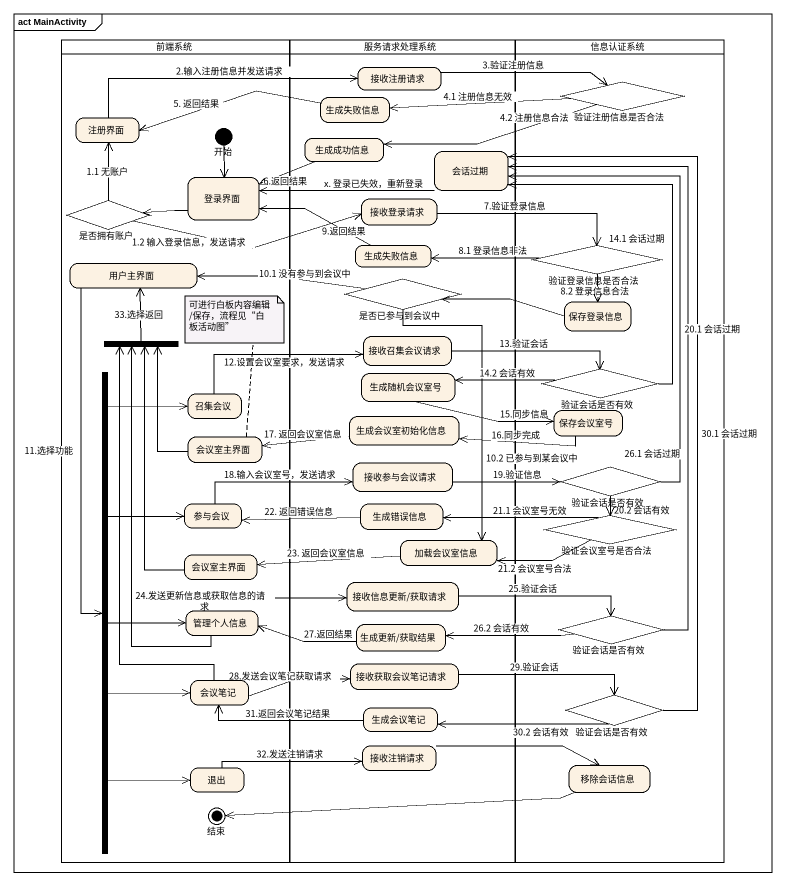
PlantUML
@startuml
mainframe act MainActivity
hide empty description
state 前端系统 <<partition>> {
  state 注册界面
  state 开始 <<start>>
  state 是否拥有账户 <<choice>>
  state 登录界面
  state 用户主界面
  state fork1 <<join>>
  state fork2 <<fork>>
  state 召集会议
  state 会议室主界面
  state 参与会议
  state "会议室主界面" as 会议室主界面_2
  state 管理个人信息
  state 会议笔记
  state 退出
  state 结束 <<end>>
}
state 服务请求处理系统 <<partition>> {
  state 接收注册请求
  state 生成失败信息
  state 生成成功信息
  state 会话过期
  state 接收登录请求
  state "生成失败信息" as 生成失败信息_2
  state 是否已参与到会议中 <<choice>>
  state 接收召集会议请求
  state 生成随机会议室号
  state 生成会议室初始化信息
  state 接收参与会议请求
  state 生成错误信息
  state 加载会议室信息
  state "接收信息更新/获取请求" as 接收信息更新_获取请求
  state "生成更新/获取结果" as 生成更新_获取结果
  state 接收获取会议笔记请求
  state 生成会议笔记
  state 接收注销请求
}
state 信息认证系统 <<partition>> {
  state 验证注册信息是否合法 <<choice>>
  state 验证登录信息是否合法 <<choice>>
  state 保存登录信息
  state 验证会话是否有效 <<choice>>
  state 保存会议室号
  state "验证会话是否有效" as 验证会话是否有效_2 <<choice>>
  state 验证会议室号是否合法 <<choice>>
  state "验证会话是否有效" as 验证会话是否有效_3 <<choice>>
  state "验证会话是否有效" as 验证会话是否有效_4 <<choice>>
  state 移除会话信息
}
接收注册请求 -right-> 验证注册信息是否合法 : 3.验证注册信息
验证注册信息是否合法 -left-> 生成失败信息 : 4.1 注册信息无效
验证注册信息是否合法 -left-> 生成成功信息 : 4.2 注册信息合法
注册界面 -right-> 接收注册请求 : 2.输入注册信息并发送请求
开始 --> 登录界面
生成失败信息 -left-> 注册界面 : 5. 返回结果
生成成功信息 -left-> 登录界面 : 6.返回结果
会话过期 -left-> 登录界面 : x. 登录已失效，重新登录
是否拥有账户 -up-> 注册界面 : 1.1 无账户
是否拥有账户 -right-> 接收登录请求 : 1.2 输入登录信息，发送请求
登录界面 -left-> 是否拥有账户
接收登录请求 -right-> 验证登录信息是否合法 : 7.验证登录信息
生成失败信息_2 -left-> 登录界面 : 9.返回结果
验证登录信息是否合法 -left-> 生成失败信息_2 : 8.1 登录信息非法
验证登录信息是否合法 --> 保存登录信息 : 8.2 登录信息合法
用户主界面 --> fork2 : 11.选择功能
是否已参与到会议中 -left-> 用户主界面 : 10.1 没有参与到会议中
是否已参与到会议中 --> 加载会议室信息 : 10.2 已参与到某会议中
保存登录信息 -left-> 是否已参与到会议中
fork1 -up-> 用户主界面 : 33.选择返回
接收召集会议请求 -right-> 验证会话是否有效 : 13.验证会话
fork2 -up-> 召集会议
fork2 -up-> 参与会议
fork2 -right-> 管理个人信息
fork2 --> 会议笔记
fork2 --> 退出
召集会议 -right-> 接收召集会议请求 : 12.设置会议室要求，发送请求
生成随机会议室号 -right-> 保存会议室号 : 15.同步信息
验证会话是否有效 -up-> 会话过期 : 14.1 会话过期
验证会话是否有效 -left-> 生成随机会议室号 : 14.2 会话有效
会议室主界面 -up-> fork1
生成会议室初始化信息 -left-> 会议室主界面 : 17. 返回会议室信息
保存会议室号 -left-> 生成会议室初始化信息 : 16.同步完成
接收参与会议请求 -right-> 验证会话是否有效_2 : 19.验证信息
验证会话是否有效_2 -up-> 会话过期 : 20.1 会话过期
验证会话是否有效_2 --> 验证会议室号是否合法 : 20.2 会话有效
参与会议 -right-> 接收参与会议请求 : 18.输入会议室号，发送请求
生成错误信息 -left-> 参与会议 : 22. 返回错误信息
验证会议室号是否合法 -left-> 生成错误信息 : 21.1 会议室号无效
验证会议室号是否合法 -left-> 加载会议室信息 : 21.2 会议室号合法
会议室主界面_2 -up-> fork1
加载会议室信息 -left-> 会议室主界面_2 : 23. 返回会议室信息
接收信息更新_获取请求 -right-> 验证会话是否有效_3 : 25.验证会话
管理个人信息 -up-> fork1
管理个人信息 -right-> 接收信息更新_获取请求 : 24.发送更新信息或获取信息的请求
生成更新_获取结果 -left-> 管理个人信息 : 27.返回结果
验证会话是否有效_3 -up-> 会话过期 : 26.1 会话过期
验证会话是否有效_3 -left-> 生成更新_获取结果 : 26.2 会话有效
接收获取会议笔记请求 -right-> 验证会话是否有效_4 : 29.验证会话
会议笔记 -up-> fork1
会议笔记 -right-> 接收获取会议笔记请求 : 28.发送会议笔记获取请求
生成会议笔记 -left-> 会议笔记 : 31.返回会议笔记结果
验证会话是否有效_4 -up-> 会话过期 : 30.1 会话过期
验证会话是否有效_4 -left-> 生成会议笔记 : 30.2 会话有效
接收注销请求 -right-> 移除会话信息
退出 -right-> 接收注销请求 : 32.发送注销请求
移除会话信息 -left-> 结束
note top of 会议室主界面 : 可进行白板内容编辑/保存，流程见“白板活动图”
@enduml
